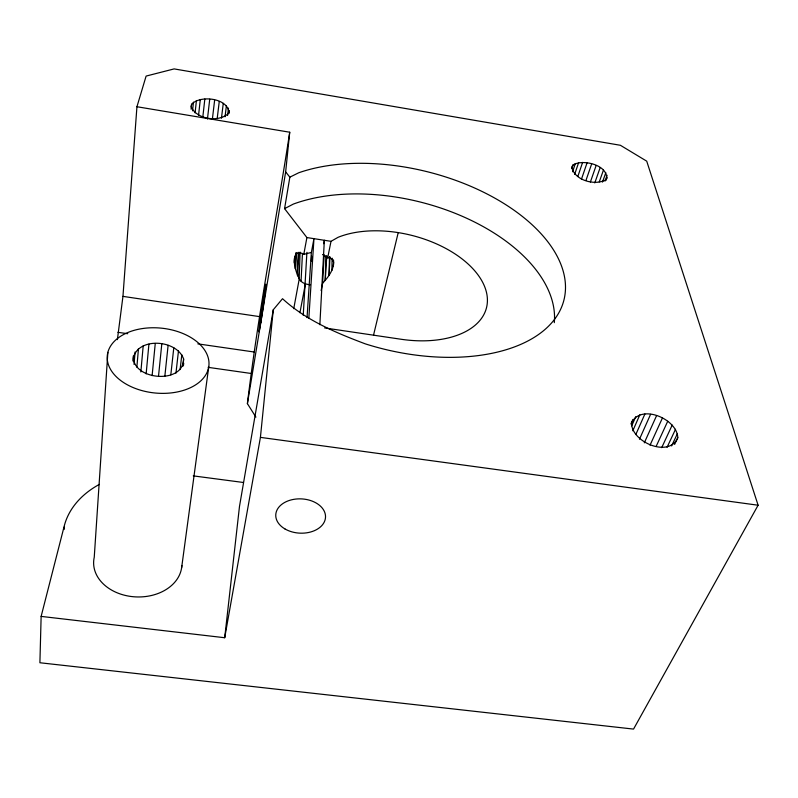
<?xml version="1.0" encoding="UTF-8"?>
<svg xmlns="http://www.w3.org/2000/svg" width="798" height="798" viewBox="0 0 798 798"><rect width="100%" height="100%" fill="white"/><g stroke="black" fill="none" stroke-linecap="round" stroke-linejoin="round"><path stroke-width="1.2" d="M321.135 290.592L322.601 283.28C328.437 276.916 334.671 269.135 333.494 259.929M331.878 270.452L332.098 258.133M329.474 256.757L329.095 275.29L330.003 256.826M133.276 356.008C132.079 380.397 183.759 384.746 183.61 358.95C176.418 338.721 134.662 336.616 132.857 360.955M298.233 252.288C298.402 264.946 292.088 283.679 310.432 284.726M325.853 255.759L325.225 280.477L326.811 255.699M99.371 484.386A93.306 69.566 3.4 0 0 64.289 525.852L41.137 616.395L39.9 662.749L633.542 729.093L758.1 505.224L646.719 161.166L620.405 145.286L174.134 68.907L146.114 76.079L136.937 106.733L122.952 296.377L117.386 339.629M298.891 252.597L297.634 275.948C295.569 269.116 292.317 261.185 295.799 254.293L298.302 252.786L301.804 253.235L303.789 254.363L311.36 252.427L313.963 238.662L308.846 318.083M300.088 252.098L299.15 279.47L293.744 308.676M296.018 252.767L295.39 268.826L296.277 252.816M311.4 261.086L311.599 256.108M64.129 529.513L64.229 527.079M333.394 266.143L333.564 262.213L332.337 259.34L329.783 257.884L327.699 257.824L322.542 254.502M303.24 315.32L306.911 252.328M301.065 281.135L302.442 253.794M319.858 324.726L324.347 240.288L306.901 237.555L284.567 208.637L289.854 177.156L285.654 171.909L289.724 132.219L136.937 106.733M322.601 283.28L324.158 254.752M294.302 262.592L294.652 256.417M107.86 352.387L94.244 557.273A44.149 33.456 1.9 0 0 133.126 596.714A44.149 33.456 1.9 0 0 181.844 565.513M307.031 317.624L311.36 252.427M134.034 364.377L135.081 352.008M136.857 367.19L138.473 348.566M140.857 371.938L143.191 345.883M146.144 373.883L148.917 344.147M152.119 375.629L155.261 343.469M41.137 616.395L224.707 637.732L260.417 437.374L273.285 309.744L282.522 298.711C305.933 320.257 335.838 332.746 365.265 343.848A163.58 91.301 14 0 0 561.004 264.647A163.58 91.301 14 0 0 298.781 172.747L289.854 177.156M158.533 375.988L161.804 343.858M191.091 109.206L191.62 104.249C200.448 94.723 228.597 98.074 229.016 113.117M192.537 110.832L193.455 102.164M164.847 376.177L168.119 345.315M195.091 112.897L196.418 100.538M198.542 115.511L200.298 99.461M170.812 374.87L173.794 347.738M202.762 117.496L204.837 99.012M175.949 373.145L178.473 350.96M224.707 637.732L239.48 506.461L273.285 309.744M207.45 119.022L209.724 99.211M180.099 369.564L181.814 354.781M255.909 417.125L247.4 403.628C258.283 312.706 275.829 222.712 289.724 132.219M182.742 366.342L183.61 358.95M212.448 118.613L214.642 100.049M183.43 365.664L183.72 363.2M217.166 118.782L219.26 101.476M221.455 118.214L223.27 103.381M225.036 116.777L226.423 105.645M227.56 115.511L228.487 108.129M181.595 567.976L208.757 366.771A51.052 32.578 5.7 0 0 137.156 329.554A51.052 32.578 5.7 0 0 128.408 385.354A51.052 32.578 5.7 0 0 208.757 366.771M247.4 403.628L285.654 171.909M303.789 254.363L306.901 237.555M229.325 110.653L228.876 113.067C219.151 122.842 196.607 119.501 191.041 106.653L191.62 104.249M299.928 312.736L305.484 283.43M323.669 243.719L324.347 240.288L331.01 241.325L338.083 237.305A90.314 52.05 14 0 1 480.735 278.931A90.314 52.05 14 0 1 401.115 339.26L324.666 327.938M327.699 257.824L331.01 241.325M373.524 335.2L398.222 232.607M677.801 437.693C669.372 458.271 631.318 442.122 631.547 422.99C640.704 403.249 677.213 418.92 677.801 437.693L674.609 444.436M571.827 168.518L573.014 164.977C583.009 158.573 609.642 165.405 606.34 179.999M572.575 171.75L575.348 163.49M574.65 174.383L578.63 162.602M577.822 176.498L582.62 162.383M581.433 179.271L587.069 162.822M585.991 180.338L591.667 163.909M590.4 181.984L596.126 165.555M594.789 182.912L600.146 167.67M599.298 181.834L603.448 170.094M602.48 182.084L605.822 172.687M605.014 181.106L607.098 175.271M630.929 423.997L632.914 419.449M631.747 425.803L635.747 416.656M632.814 430.79L639.826 414.81M635.816 434.531L644.894 414.012M639.467 439.229L650.589 414.322M644.305 442.85L656.555 415.698M650.031 445.184L662.4 418.062M656.285 446.102L667.726 421.254M661.702 447.658L672.205 425.075M667.048 447.339L675.517 429.284M671.607 445.932L677.432 433.583M607.178 177.665L606.041 179.7C595.079 186.133 574.121 180.318 571.787 166.972L573.014 164.977M284.567 208.637L293.365 204.069A160.318 92.708 14 0 1 465.992 217.944A160.318 92.708 14 0 1 554.301 322.671M193.256 475.877L243.23 482.461M260.417 437.374L758.1 505.224M208.098 367.339L250.931 373.444M117.914 332.307L127.75 333.724M197.844 343.868L254.412 352.048M122.952 296.377L259.55 316.616M260.856 322.073A24.06 0.599 -81.7 0 0 265.924 284.238A24.06 0.599 -81.7 0 0 260.497 317.365A24.06 0.599 -81.7 0 0 260.856 322.073M284.896 528.904A24.898 17.147 2.8 0 0 325.205 519.408A24.898 17.147 2.8 0 0 291.829 499.748A24.898 17.147 2.8 0 0 284.896 528.904"/></g></svg>
